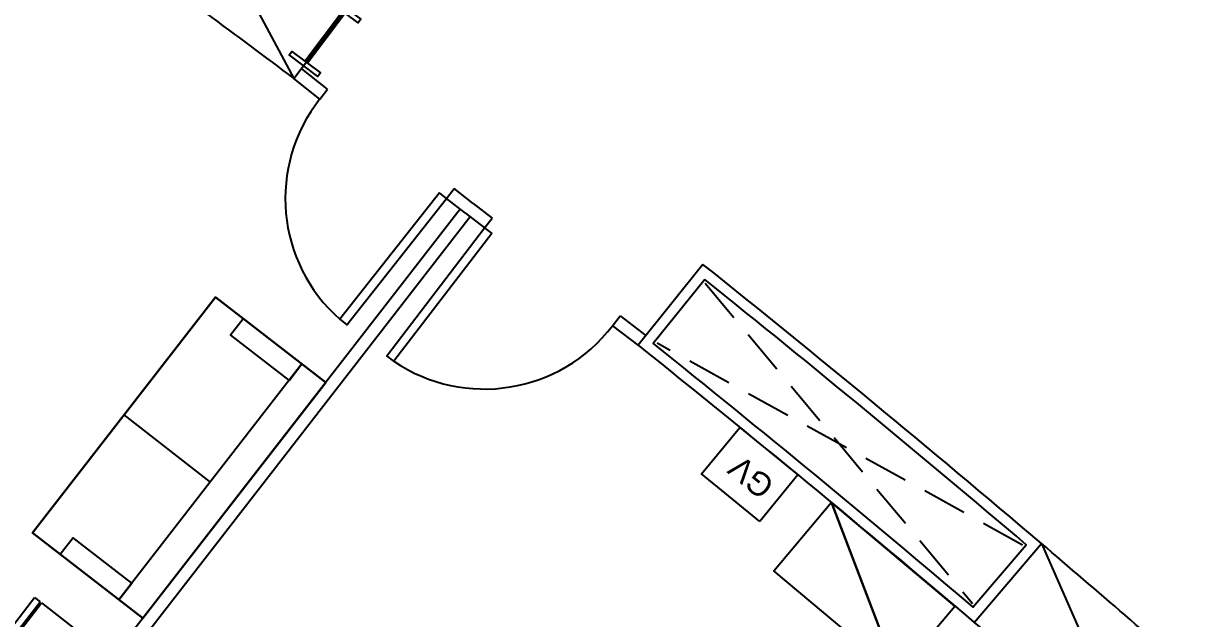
# Model space of a CAD drawing. Extents: x -1.7 to 87, y -33.6 to 19.
# Drawn here: x 61.31 to 67.93, y -12.22 to -8.9 of the extents above; entities that cross this region are included whole.
import ezdxf

# ---------------------------------------------------------------- set-up
doc = ezdxf.new("R2010")
doc.units = 0
doc.linetypes.add('HIDDEN', pattern=[0.375, 0.25, -0.125])
for name, color, linetype in [('AR-ARMÁRIOS', 2, 'Continuous'), ('AR-DIV', 2, 'Continuous'), ('AR-EST', 4, 'Continuous'), ('AR-MOB', 2, 'Continuous'), ('AR-POR', 1, 'Continuous'), ('AR-PRJ', 1, 'HIDDEN')]:
    doc.layers.add(name, color=color, linetype=linetype)

# ---------------------------------------------------------------- blocks, each defined once
blk = doc.blocks.new('SOFÁ2')
at = {"color": 2}
for p, q in [((-0.835, 0.78), (-0.835, 0)), ((0.835, 0.78), (-0.835, 0.78)), ((0.835, 0), (0.835, 0.78))]:
    blk.add_line(p, q, dxfattribs=at)
at = {"color": 1}
blk.add_line((0.0009, 0.1687), (0, 0.78), dxfattribs=at)
at = {"color": 2}
for points in [[(0.835, 0), (-0.835, 0), (-0.835, 0.78), (0.835, 0.78)], [(0.835, 0), (-0.835, 0), (-0.835, 0.1687), (0.835, 0.1687)]]:
    blk.add_lwpolyline(points, close=True, dxfattribs=at)
at = {"color": 1}
for points in [[(-0.717, 0.1687), (-0.835, 0.1687), (-0.835, 0.5833), (-0.717, 0.5833)], [(0.8351, 0.1686), (0.7171, 0.1686), (0.7171, 0.5832), (0.8351, 0.5832)]]:
    blk.add_lwpolyline(points, close=True, dxfattribs=at)
blk = doc.blocks.new('geladeira')
at = {"color": 2}
for p, q in [((0.05, -0.24), (0.05, 0.24)), ((0.5, 0.24), (0.05, 0.24)), ((0.55, 0.24), (0.51, 0.24)), ((0.55, -0.24), (0.55, 0.24)), ((0.5, -0.24), (0.05, -0.24)), ((0.55, -0.24), (0.51, -0.24))]:
    blk.add_line(p, q, dxfattribs=at)
at = {"color": 1}
for p, q in [((0.5, -0.24), (0.5, 0.24)), ((0.51, -0.24), (0.51, 0.24)), ((0, -0.19), (0, 0.19)), ((0.05, 0.19), (0, 0.19)), ((0.05, -0.19), (0, -0.19))]:
    blk.add_line(p, q, dxfattribs=at)
blk = doc.blocks.new('armario base 90x50')
at = {"color": 1}
for points in [[(0.25, 0), (-0.25, -0.9), (0.25, -0.9)], [(0.25, 0), (-0.25, 0), (-0.25, -0.9)]]:
    blk.add_lwpolyline(points, close=True, dxfattribs=at)
at = {"color": 2}
blk.add_lwpolyline([(-0.25, -0.9), (0.25, -0.9), (0.25, 0), (-0.25, 0)], close=True, dxfattribs=at)
blk = doc.blocks.new('gaveteiro')
at = {"color": 2}
blk.add_lwpolyline([(-0.21, 0.3375), (0.21, 0.3375), (0.21, 0), (-0.21, 0)], close=True, dxfattribs=at)
blk.add_text('GV', height=0.13125, dxfattribs=at).set_placement((-0.1427, 0.1105))

msp = doc.modelspace()

# ---------------------------------------------------------------- linework, layer by layer
at = {"layer": 'AR-ARMÁRIOS'}
for points in [[(62.1802, -8.0109), (61.8391, -8.48, -0.003834), (62.8185, -9.2039), (63.1668, -8.7401, 0.003834)], [(65.1058, -10.2435), (64.7435, -10.6964, -0.007669), (66.6218, -12.2472), (66.9979, -11.8056, 0.007669)]]:
    msp.add_lwpolyline(points, format="xyb", close=True, dxfattribs=at)
at = {"layer": 'AR-ARMÁRIOS', "color": 1}
for points in [[(62.1802, -8.0109), (62.8185, -9.2039)], [(66.9979, -11.8056), (67.5413, -13.0426)]]:
    msp.add_lwpolyline(points, dxfattribs=at)
msp.add_lwpolyline([(65.1152, -10.3279), (64.8278, -10.687, -0.007291), (66.615, -12.1626), (66.9133, -11.8124, 0.007293)], format="xyb", close=True, dxfattribs=at)
at = {"layer": 'AR-ARMÁRIOS'}
msp.add_lwpolyline([(66.6218, -12.2472, -0.003828), (67.5413, -13.0426), (67.9308, -12.6128, 0.003856), (66.9979, -11.8056)], format="xyb", dxfattribs=at)
at = {"layer": 'AR-DIV'}
for p, q in [((62.964, -9.3183), (62.8185, -9.2039)), ((63.0072, -9.2632), (62.863, -9.1498)), ((62.964, -9.3183), (63.0072, -9.2632)), ((63.6714, -9.8746), (63.7147, -9.8195)), ((63.8208, -9.903), (63.7147, -9.8195)), ((63.7776, -9.958), (63.6714, -9.8746)), ((63.8201, -9.9024), (63.9273, -9.9845)), ((63.83, -9.8878), (63.8302, -9.8879)), ((63.7486, -9.9352), (59.6207, -15.2593)), ((63.8039, -9.9778), (59.6723, -15.3066)), ((63.7776, -9.958), (63.8848, -10.0401)), ((63.8848, -10.0401), (63.9273, -9.9845)), ((64.5994, -10.5871), (64.642, -10.5315)), ((64.5994, -10.5871), (64.7464, -10.6996)), ((64.642, -10.5315), (64.7877, -10.643)), ((62.997, -10.9042), (59.617, -15.2637))]:
    msp.add_line(p, q, dxfattribs=at)
at = {"layer": 'AR-EST'}
msp.add_lwpolyline([(63.033, -8.7521), (63.1928, -8.8723), (63.1778, -8.8923), (63.1058, -8.8382), (62.8955, -9.118), (62.9674, -9.1721), (62.9524, -9.192), (62.7926, -9.0718), (62.8076, -9.0519), (62.8795, -9.106), (63.0899, -8.8262), (63.0179, -8.7721), (63.033, -8.7521)], dxfattribs=at)
at = {"layer": 'AR-POR'}
for points in [[(63.6321, -9.8437), (63.0758, -10.5511), (63.1152, -10.582), (63.6714, -9.8746)], [(63.9245, -10.0704), (63.3774, -10.7851), (63.3377, -10.7547), (63.8848, -10.0401)]]:
    msp.add_lwpolyline(points, close=True, dxfattribs=at)
for centre, start, end in [((63.6706, -9.8756), 141.73395, 228.63777), ((63.8839, -10.0412), 235.75218, 322.65599)]:
    msp.add_arc(centre, 0.9, start, end, dxfattribs=at)
at = {"layer": 'AR-PRJ', "color": 1}
for p, q in [((65.1175, -10.3489), (66.6133, -12.1415)), ((66.8921, -11.8141), (64.8489, -10.6847))]:
    msp.add_line(p, q, dxfattribs=at)

# ---------------------------------------------------------------- block references
at = {"layer": 'AR-MOB', "xscale": -1}
for name, p, rotation in [('SOFÁ2', (62.4854, -11.5641), 52.21300347225146), ('geladeira', (61.6555, -12.6345), 322.2130034722488)]:
    msp.add_blockref(name, p, dxfattribs=dict(at, rotation=rotation))
at = {"layer": 'AR-MOB'}
for name, p, rotation in [('gaveteiro', (65.4743, -11.2887), 140.6555625909859), ('armario base 90x50', (66.3524, -12.3468), 230.0037431048688)]:
    msp.add_blockref(name, p, dxfattribs=dict(at, rotation=rotation))

doc.saveas('drawing.dxf')
